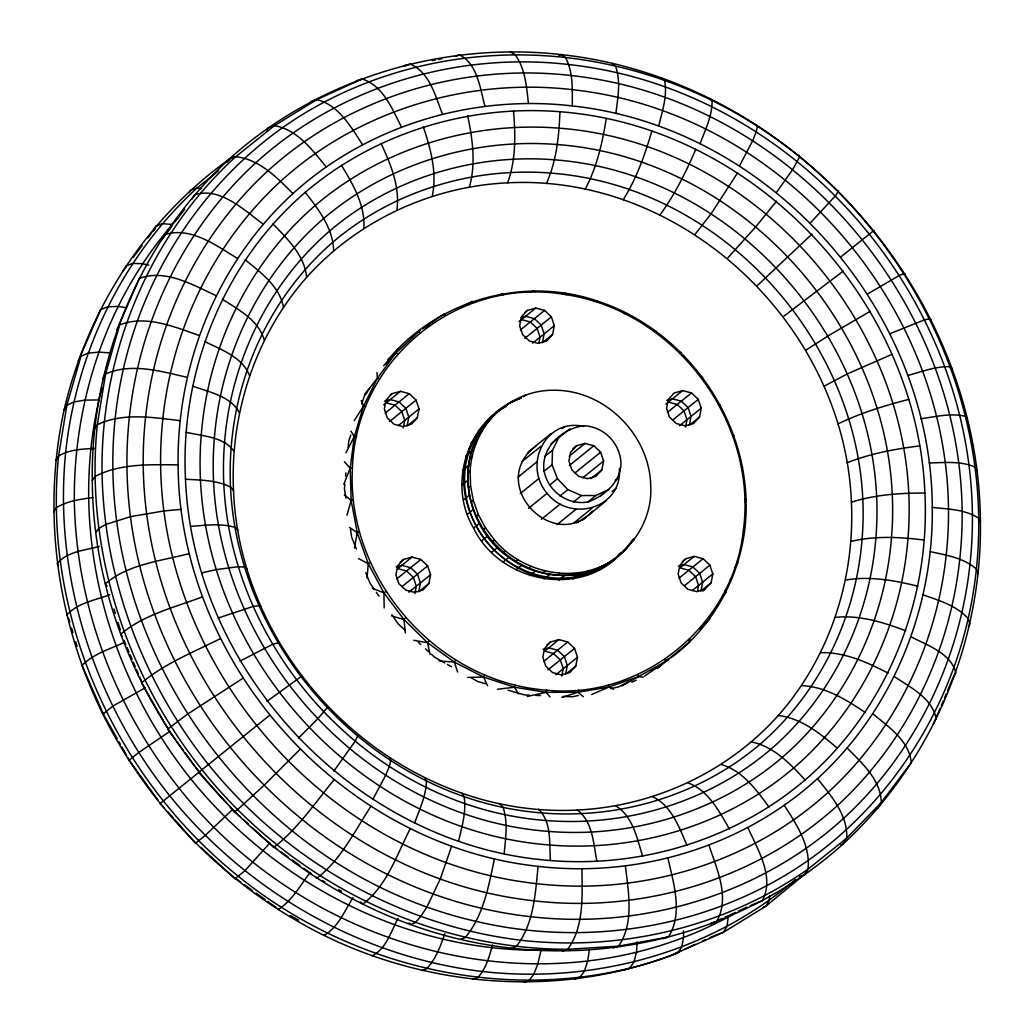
<?xml version="1.0" encoding="UTF-8"?>
<svg xmlns="http://www.w3.org/2000/svg" width="1034" height="1034" viewBox="0 0 1034 1034"><rect width="100%" height="100%" fill="white"/><g stroke="black" fill="none" stroke-linecap="round" stroke-linejoin="round"><path stroke-width="1.5" d="M572.293 105.92C472.202 94.288 367.716 125.528 292.906 193.617C217.773 262.158 176.788 363.658 178.107 464.873C178.908 662.936 340.664 845.075 538.094 866.363C638.185 877.982 742.671 846.756 817.48 778.667C892.626 710.112 933.599 608.625 932.28 507.41C931.479 309.347 769.723 127.208 572.293 105.92C572.241 89.687 573.469 72.096 565.391 57.387L561.139 54.582C442.384 41.179 318.356 78.61 229.341 158.965C140.882 240.625 90.617 360.323 92.285 480.539C93.603 711.676 281.132 922.987 511.559 948.152C630.313 961.555 754.342 924.112 843.356 843.77C931.828 762.11 982.08 642.411 980.413 522.196C979.108 291.045 791.566 79.747 561.139 54.582L558.761 55.448M185.487 479.246C180.058 371.981 223.266 262.701 305.263 192.35C375.148 132.817 468.699 104.421 559.924 111.737C753.799 126.445 916.977 299.589 924.9 493.037C930.329 600.289 887.12 709.582 805.124 779.92C735.239 839.466 641.687 867.862 550.463 860.546C356.588 845.838 193.41 672.695 185.487 479.246C200.699 480.151 216.856 480.034 230.724 487.143L233.516 490.659C240.418 666.219 400.21 819.264 577.308 810.036C653.398 806.43 727.367 772.372 778.279 715.489C829.552 657.456 855.015 579.234 851.409 502.188C844.507 326.641 684.715 173.596 507.616 182.824C431.527 186.417 357.57 220.488 306.646 277.37C255.372 335.404 229.91 413.626 233.516 490.659M363.852 228.333C365.286 205.352 353.033 184.272 341.466 165.337M544.091 471.233C540.459 447.929 562.237 428.36 583.796 425.775C604.257 426.409 621.046 444.258 620.995 464.641C619.612 482.878 604.27 496.139 587.932 501.942C567.731 505.678 548.059 491.06 544.091 471.233L552.04 464.822L552.518 450.229L558.838 437.511M808.019 871.572L765.767 906.249L723.244 932.422L671.893 955.028C559.627 997.72 431.256 987.974 323.991 935.408C228.773 888.077 150.382 809.195 102.818 714.171C56.986 620.529 41.761 511.985 64.121 409.839C87.321 310.135 145.833 218.588 229.535 159.016L233.645 156.483M559.924 111.737C559.071 136.1 556.486 161.071 546.417 183.548M623.735 550.243C583.628 599.319 500.042 583.37 473.546 528.051C445.783 481.237 469.992 415.978 521.084 398.155M605.407 565.094C514.169 622.662 411.946 487.298 493.27 415.513C452.129 454.404 463.568 526.655 508.818 557.455C546.055 586.136 606.661 580.475 632.873 539.722M592.469 570.91C555.516 589.341 507.965 570.678 484.248 538.753C459.975 506.944 456.265 456.821 483.964 426.189M743.291 530.843C758.284 421.51 675.099 311.389 566.244 294.703C458.734 275.367 355.825 358.811 352.439 467.975C346.183 577.928 436.619 682.156 546.702 690.169C641.558 700.108 733.352 625.699 743.291 530.843L744.493 531.605C737.694 581.16 711.405 627.548 671.299 657.637M744.493 531.605C757.689 432.471 691.979 331.72 597.316 301.036C523.747 275.639 437.834 300.002 388.151 359.69M637.164 941.832L636.505 952.133L633.881 962.137L629.654 968.238L624.122 970.021M769.632 895.909L769.309 900.459L765.767 906.249L763.286 907.089M538.094 866.363C535.353 893.583 533.828 924.073 516.341 946.42L511.559 948.152M367.057 578.006L368.272 563.672L357.247 532.626L351.172 500.508L350.19 468.182L354.339 436.464L363.503 406.181L377.449 378.121L395.802 353.008L420.308 330.273M344.865 484.067L344.438 488.849L345.834 498.194M345.589 476.092L345.873 472.9M348.161 447.373L348.742 440.988L350.81 435.043M396.914 209.98C400.106 186.74 390.619 164.031 381.029 143.364M504.114 853.774C505.626 838.393 508.172 822.172 503.002 807.205L499.771 803.651M583.383 696.761L577.98 692.25L578.226 690.079M615.915 113.533C617.647 97.946 621.163 81.285 615.463 66.124L611.947 63.449M468.092 472.771C469.294 428.166 509.335 389.611 553.978 390.232C604.851 389.831 649.623 434.862 650.709 485.398C653.837 535.315 607.268 580.216 557.494 575.02C506.828 571.337 465.222 523.359 468.092 472.771L470.134 471.129C471.439 447.205 482.529 424.043 501.115 408.766M733.636 913.694L728.259 917.003L726.992 926.49L723.244 932.422L718.746 933.883M589.458 949.173L587.687 961.129L584.339 971.275L579.867 977.414L574.581 979.159M627.276 314.788L627.457 313.638L624.252 313.703M102.043 387.828C66.305 522.622 104.305 670.95 190.76 778.835C278.133 887.34 416.288 956.799 556.667 949.729M432.277 196.137C437.214 172.82 430.661 148.909 423.333 126.807M606.273 118.509C602.421 142.821 596.851 167.34 585.154 189.196M354.416 548.033L357.247 532.626L359.431 531.851M403.312 427.805L404.733 420.45L401.799 411.635L395.001 405.199L386.173 402.859M407.112 425.982L408.818 417.154L405.871 408.34L399.072 401.903L390.245 399.563L384.57 401.153M391.925 393.721L386.031 400.197L384.325 409.012L387.272 417.826L394.057 424.263L402.898 426.603L411.403 424.224L417.297 417.749L419.003 408.921L416.056 400.119L409.257 393.67L400.429 391.33L391.925 393.721L389.663 395.544M414.905 593.581L416.327 586.226L413.393 577.411L406.595 570.975L397.754 568.635L412.023 557.106L420.851 559.446L427.649 565.895L430.583 574.697L428.877 583.525L422.984 590L414.479 592.379L405.651 590.039L398.853 583.603L395.919 574.788L397.625 565.973L403.518 559.497L412.023 557.106M538.921 343.068L540.058 337.187L537.124 328.373L530.326 321.936L521.498 319.596M527.25 310.458L521.356 316.934L519.65 325.762L522.584 334.577L529.382 341.013L538.223 343.353L546.715 340.962L552.608 334.486L554.314 325.671L551.38 316.856L544.582 310.42L535.754 308.08L527.25 310.458L524.988 312.294M561.811 676.094L563.233 668.739L560.299 659.925L553.5 653.488L544.672 651.149L558.929 639.632L567.756 641.972L574.555 648.408L577.502 657.223L575.796 666.038L569.902 672.514L561.397 674.905L552.557 672.565L545.771 666.116L542.824 657.314L544.53 648.486L550.424 642.011L558.929 639.632M576.52 445.796L570.626 452.259L568.92 461.086L571.867 469.901L578.652 476.338L587.493 478.677L595.998 476.286L601.891 469.824L603.597 460.996L600.651 452.181L593.852 445.744L585.024 443.405L576.52 445.796L572.862 448.756M565.611 674.271L567.317 665.444L564.37 656.642L557.572 650.205L548.744 647.853L543.083 649.442M685.555 427.055L686.977 419.701L684.03 410.899L677.231 404.462L668.403 402.123M699.527 417.012L701.233 408.184L698.286 399.37L691.5 392.933L682.66 390.594L674.155 392.985L668.261 399.447L666.555 408.275L669.502 417.09L676.301 423.526L685.128 425.866L693.633 423.488L699.527 417.012L689.342 425.233L691.048 416.418L688.101 407.603L681.316 401.166L672.475 398.827L666.814 400.416M697.42 591.37L698.557 585.477L695.624 576.675L688.825 570.238L679.997 567.886L694.253 556.37L703.081 558.709L709.88 565.146L712.814 573.96L711.108 582.788L702.952 591.086M494.472 858.75C488.681 885.918 483.576 915.607 465.274 937.502L460.75 939.273M492.468 945.05C489.328 956.553 486.006 968.78 477.63 977.686L472.861 979.418M540.95 950.711L537.77 964.231L533.686 974.416L528.969 980.581L523.928 982.3M458.566 841.211C461.901 826.618 466.58 811.535 464.072 796.464L461.707 793.143M550.049 696.916L546.172 692.341L546.702 690.169M469.371 187.038C476.054 163.837 472.525 139.151 467.73 115.924M658.71 126.187C662.135 111.388 667.68 95.955 664.578 80.652L661.799 78.183M619.34 468.376C622.714 508.366 570.51 523.165 547.102 493.308C522.829 465.171 545.306 417.671 583.667 426.435M346.946 515.229L351.172 500.508L353.408 500.029M741.701 470.095L742.541 467.148L741.352 466.954M651.821 131.072C644.919 154.906 636.479 178.611 623.218 199.704M451.677 846.096L440.329 878.822L426.964 906.857L420.657 916.654L415.19 922.69L410.912 924.538L409.05 922.897M507.616 182.824C516.005 159.895 515.552 134.859 513.497 110.871M444.801 933.741C440.484 946.162 435.818 959.113 426.577 968.78L422.053 970.551M361.706 403.79L364.291 396.358L369.655 388.319M518.577 693.853L514.415 687.235L515.216 685.103M414.544 823.038C419.597 809.428 426.111 795.702 426.46 780.941L424.922 777.969M700.108 143.713C705.162 129.845 712.387 115.847 712.09 100.75L710.009 98.592M343.792 484.364L350.19 468.182L352.439 467.975M744.919 502.421L746.083 499.474L744.855 498.995M383.601 365.661L395.802 353.008L397.327 349.169M644.492 676.171L665.56 661.54L689.626 642.036L690.647 639.477M933.327 724.343L940.1 708.316M941.341 705.408L943.189 701.026M944.417 698.118L946.265 693.749M947.506 690.841L952.43 679.183M655.117 331.862L655.543 330.867M398 918.347C391.085 931.427 386.186 948.811 372.201 955.817M695.843 149.245C685.943 172.135 674.763 194.689 660.002 214.891M410.278 828.57C396.991 854.355 386.638 886.448 362.688 904.13L360.62 901.971M327.843 707.075L317.335 719.199L298.374 738.211M345.951 452.802L354.339 436.464L350.875 431.152M487.609 685.801L483.537 677.063L484.61 675.021M739.543 165.867L752.739 140.598L756.255 131.706L757.353 126.174L755.944 124.39M372.731 799.553L385.553 775.474L389.223 766.698L390.736 760.869L389.986 758.336M353.008 897.667C344.606 910.825 338.053 927.472 323.991 935.408M78.145 361.086L100.673 309.657L107.523 306.827L117.85 306.4L126.575 307.744M192.208 198.903L194.599 194.806C219.958 186.508 244.386 210.264 263.218 224.236M116.842 329.82L139.383 278.392C165.272 268.685 192.906 284.867 216.054 295.646M953.051 677.722L955.855 672.914C950.853 653.01 927.472 645.539 911.187 636.815M878.112 807.929L881.291 802.462L911.264 762.665C909.3 740.771 888.477 726.799 872.903 713.874M189.3 192.492L190.644 190.23L197.042 187.994L218.264 170.959M227.325 162.338L229.341 158.965L235.739 156.716L274.449 125.657L316.753 99.626L362.107 78.972C383.045 85.564 392.157 108.906 401.399 126.859M804.659 875.035L806.675 871.662M64.121 409.839L66.861 405.263L80.949 356.278L87.89 353.214L98.501 352.103L110.548 352.93M102.818 378.573L105.558 373.998L119.647 324.999C145.51 314.414 174.41 326.951 199.2 335.468M370.844 806.417C354.572 831.258 340.703 860.081 316.753 878.331L315.357 876.548M968.509 626.449L969.879 624.161L968.16 618.629C1023.427 376.622 855.738 120.849 615.463 66.124C502.33 39.55 378.405 60.256 282.889 127.428C202.134 184.711 145.238 272.524 123.395 368.867C68.115 610.887 235.804 866.66 476.092 921.384C589.212 947.958 713.137 927.252 808.653 860.081C889.408 802.798 946.304 714.972 968.16 618.629C956.644 605.588 939.156 600.431 923.233 594.951M737.656 172.73L711.198 213.637L694.938 234.511M624.963 550.424L622.92 552.078L633.868 538.701M228.113 161.33L229.535 159.016M266.824 130.064L268.233 127.751L274.449 125.657C297.288 129.508 312.462 149.995 326.137 166.939M804.465 874.984L808.006 869.193L846.717 838.135L881.291 802.462C880.865 779.843 861.929 763.053 847.169 748.047M55.901 460.311L58.589 455.994L66.861 405.263L73.879 401.967L84.685 400.145L98.566 399.938M94.598 429.032L97.299 424.716L105.558 373.998C131.292 362.52 161.02 371.348 187.154 377.332M354.21 420.618L363.503 406.181L361.28 400.623M734.45 567.963L737.824 562.703L736.673 561.682M53.587 511.804L56.263 507.746C67.21 500.973 80.329 499.189 92.866 497.587M92.285 480.539L94.973 476.467C120.241 463.232 150.344 464.667 178.107 464.873M385.734 364.226L390.206 357.531L395.001 353.292M528.335 452.698C493.929 492.171 556.512 551.057 592.443 511.184M730.263 579.932L732.033 577.347M309.58 873.278C299.938 885.892 291.795 901.066 278.056 909.61M662.833 938.743L668.365 936.972C683.332 913.694 673.522 883.256 667.977 858.298M457.623 671.945L454.327 662.096L455.658 660.196M95.904 532.368L98.618 528.568L105.662 524.484L130.607 516.638L164.07 510.925L181.221 509.374M776.495 192.35L792.832 169.343L799.747 156.573L798.972 155.242M122.736 271.335L126.6 266.19M133.373 257.207L142.072 245.653M147.875 237.962L151.739 232.818M178.572 217.644C108.945 293.979 73.492 397.883 74.306 500.611C76.154 604.761 114.373 706.855 179.115 788.205C306.103 949.651 543.108 1016.577 728.259 917.003M161.446 240.056L172.083 225.942M177.874 218.239L184.647 209.256M333.814 771.131L354.882 741.624L357.467 736.583L357.454 734.592M333.892 779.933C314.905 803.185 297.559 828.945 273.726 847.492L252.878 828.144M66.719 615.101C77.395 602.99 95.115 600.185 109.746 594.808M364.666 394.264L377.449 378.121L376.932 372.563M722.301 596.941L726.23 591.978L725.183 590.685M776.586 201.152L755.996 226.549L727.471 258.267M680.191 353.072L680.85 352.258M600.689 495.945L602.667 493.515M269.874 842.943L244.774 870.874L235.028 878.758L201.191 847.764M430.118 654.47L427.546 642.734L429.11 640.99M694.253 556.37L685.749 558.761L679.855 565.223L678.149 574.051L681.083 582.866L687.881 589.302L696.722 591.642L705.214 589.251M810.449 222.801L835.705 195.516L838.522 190.708M700.031 629.008L710.022 618.655L709.117 617.13M154.945 229.238L152.709 231.538L155.888 226.071L162.467 223.654L171.98 224.443M299.938 749.482L263.644 785.685L237.574 809.609L234.175 812.013L229.742 806.468M232.585 809.506L205.236 835.407L195.478 843.292L175.121 819.988M812.013 234.072L757.082 285.772M611.521 561.695L616.044 557.339M618.306 555.155L620.555 552.97M422.57 328.902L429.265 324.624M527.34 453.422L535.651 446.223M582.581 519.714L585.179 517.452M657.081 668.3L660.687 665.12M656.9 668.546L668.352 658.645M405.418 632.95L403.88 619.456L405.651 617.918M501.813 408.598L504.243 406.621M388.164 359.173L390.206 357.531M383.692 404.85L400.429 391.33M385.113 413.186L409.257 393.67M389.43 421.626L416.056 400.119M519.016 321.6L535.754 308.08M398.555 425.439L419.003 408.921M520.438 329.936L544.582 310.42M408.236 425.064L417.297 417.749M524.755 338.377L551.38 316.856M532.639 343.185L554.314 325.671M552.608 334.486L542.423 342.719L544.13 333.892L541.196 325.09L534.397 318.653L525.569 316.301L521.317 317.503M487.673 420.037L489.702 418.395M498.647 411.144L500.676 409.503M488.901 420.231L490.943 418.589M499.073 410.42L512.825 400.856M478.367 430.713L480.396 429.071M523.721 396.681L525.763 395.027M480.526 431.695L482.568 430.041M470.974 442.875L473.003 441.234M473.52 440.82L476.571 438.351M474.167 444.491L476.196 442.836M465.688 456.227L467.717 454.585M468.234 454.172L471.284 451.703M469.979 458.308L472.021 456.653M462.637 470.418L464.68 468.764M465.184 468.363L468.234 465.895M461.914 485.075L463.956 483.421M464.46 483.007L467.51 480.539M468.544 487.518L470.573 485.877L470.134 471.129M463.529 499.81L465.571 498.168M466.076 497.755L469.126 495.286M528.296 452L550.644 433.944M471.31 502.162L473.352 500.521L470.573 485.877M562.199 428.606L564.693 426.603M522.183 461.435L540.808 446.391M400.119 562.237L403.518 559.497M569.902 428.851L550.902 443.922M467.446 514.273L469.475 512.618M469.992 512.205L473.042 509.736M518.06 477.088L536.685 462.043M544.582 456.64L552.518 450.229M396.694 578.962L420.851 559.446M476.338 516.328L478.38 514.686L473.352 500.521M473.546 528.051L475.588 526.409M476.092 525.996L479.156 523.527M402.252 586.407L427.649 565.895M520.27 493.567L538.895 478.522M569.139 456.24L585.024 443.405M483.485 529.641L485.528 527.999L478.38 514.686M408.908 592.223L430.583 574.697M569.411 465.494L593.852 445.744M549.519 485.179L557.468 478.755L552.04 464.822M428.877 583.525L418.692 591.758L420.399 582.93L417.465 574.116L410.666 567.679L401.838 565.339L396.164 566.929M481.702 540.821L483.731 539.166M484.248 538.753L487.298 536.284M528.49 508.366L547.102 493.308M574.982 472.926L600.651 452.181M492.585 541.777L494.614 540.123C523.114 573.857 576.675 584.921 613.989 559.329L611.947 560.971M665.935 404.113L682.66 390.594M559.924 496.049L567.873 489.625L581.457 495.557L595.881 495.519L608.625 489.521M582.814 477.786L603.597 460.996M491.667 552.221L493.709 550.579M494.213 550.166L497.276 547.697M667.344 412.45L691.5 392.933M590.892 478.703L601.891 469.824M541.454 519.223L560.079 504.165M503.377 552.389L505.406 550.747M672.901 419.894L698.286 399.37M573.521 501.981L581.457 495.557M503.209 561.979L505.251 560.338M505.755 559.924L508.818 557.455M557.197 524.484L575.822 509.439M679.558 425.698L701.233 408.184M587.932 501.942L595.881 495.519M615.243 480.435L617.518 478.6M515.591 561.229L517.633 559.575M612.102 491.538L615.825 488.526M573.314 523.359L591.939 508.314M516.031 569.837L518.06 568.196M518.577 567.782L521.627 565.314M583.086 519.301L585.128 517.659M582.4 520.037L605.989 500.973M528.917 568.054L530.959 566.399M529.77 575.589L531.812 573.948M532.316 573.534L535.379 571.065M543.005 572.681L545.034 571.039M544.104 579.079L546.146 577.437M546.65 577.024L549.713 574.555M557.494 575.02L559.523 573.366M558.657 580.229L560.687 578.588M561.203 578.174L564.254 575.705M571.996 574.982L574.025 573.327M573.03 579.001L575.059 577.36M575.576 576.946L578.626 574.477M586.149 572.577L588.191 570.923M586.86 575.434L588.902 573.792M632.226 541.402L634.269 539.761M599.578 567.86L601.62 566.218M599.81 569.618L617.117 557.171M625.26 549.002L627.289 547.361M547.038 644.764L550.424 642.011M543.613 661.489L567.756 641.972M547.93 669.916L574.555 648.408M682.35 561.501L685.749 558.761M555.814 674.737L577.502 657.223M678.937 578.226L703.081 558.709M566.735 673.354L575.796 666.038M684.495 585.671L709.88 565.146M692.379 590.479L712.814 573.96M711.108 582.788L700.923 591.009L702.629 582.194L699.695 573.379L692.896 566.942L684.069 564.603L678.394 566.193M723.942 593.826L726.23 591.978M269.435 715.463L198.657 772.398L226.562 802.914M840.952 256.82L874.053 230.336M795.534 879.417C710.371 952.805 593.568 983.967 482.607 971.533C360.349 956.993 246.79 891.269 169.705 795.779C93.125 699.953 53.432 574.917 65.646 452.427C76.27 352.271 122.594 256.251 197.042 187.994L201.54 188.64M657.249 668.093L660.984 665.133M783.307 316.611L843.408 270.96M266.992 701.323L301.618 676.249M701.866 377.862L702.719 377.268M429.304 324.172L443.78 314.116L445.202 315.267M656.021 668.403L663.712 663.195M372.24 588.268L383.95 592.87L385.902 591.577M805.745 350.267L828.182 335.856L870.24 311.247M169.834 731.387L138.685 752.558L128.927 760.429L129.702 760.83L128.151 758.064M242.796 678.343L187.244 714.339L167.637 729.164L183.225 750.219M867.591 293.94L899.735 275.225L905.073 273.571M466.592 304.461L472.15 301.359L473.326 302.626M502.059 408.727L506.182 406.44M824.02 386.251L847.479 373.83L892.109 354.3M621.757 685.969L668.856 659.718M240.147 661.036L272.239 644.479L279.18 642.579M145.225 687.778L112.577 706.287L102.818 714.171L103.982 715.244L81.996 665.508C93.202 653.837 109.798 649.171 124.183 642.463M576.83 522.441L581.832 519.934M576.326 522.855L580.074 520.968M628.413 681.923L618.371 686.964L610.706 688.605M651.355 670.394L659.963 666.077M358.552 558.631L368.272 563.672L370.353 562.638M220.384 638.624C193.604 652.144 164.652 663.492 141.529 682.905L168.413 729.565M837.863 423.953C860.417 413.07 884.471 405.651 908.679 399.421M714.985 921.759L710.604 923.75L716.368 921.901C730.469 898.481 716.859 868.935 708.988 845.424M717.919 920.428L722.301 918.425M725.235 917.093L735.471 912.427M738.392 911.096L747.168 907.102M750.102 905.771L755.944 903.109M671.893 955.028L680.669 951.034M685.064 949.031L695.3 944.365M702.616 941.03L705.537 939.699M709.931 937.709L717.247 934.374M510.783 402.497L520.852 397.974M631.826 682.194L636.091 680.269M890.003 333.659L924.848 319.726L930.018 318.756L931.182 319.829M498.168 295.427L502.498 293.54L503.403 294.871M591.681 694.525L609 686.977L638.456 676.663L643.174 677.089M164.471 234.796C190.321 225.968 216.261 245.678 237.484 258.397M125.773 266.061L132.494 263.45L142.446 263.657L148.702 265.169M218.277 617.983L252.942 606.493L258.733 605.704L260.904 606.609M847.04 462.805C870.227 453.551 894.979 449.002 919.665 445.912M840.797 844.662L843.356 843.77L846.717 838.135C847.828 814.96 831.116 795.702 817.48 778.667M719.574 405.599L720.582 405.25M562.638 951.034L567.666 949.315L618.565 946.149L668.365 936.972M799.502 876.651L803.224 875.397M202.509 596.838C174.772 607.372 143.558 614.661 120.694 634.243L122.154 636.026M455.451 56.146L459.419 54.841C477.747 63.992 479.957 88.42 484.946 106.153M613.291 947.881L618.565 946.149C634.398 923.104 628.413 892.213 625.441 866.13M310.756 101.578L316.753 99.626C338.738 104.873 351.004 126.988 362.469 144.592M757.444 902.617L761.942 901.144C775.422 878.086 757.534 849.134 747.918 827.691M529.589 292.286L532.536 291.329M561.785 697.498L577.98 692.25L609 686.977L613.653 689.277M356.329 80.833L362.107 78.972M907.891 375.432C921.85 371.749 935.899 366.114 950.543 366.708L952.004 368.492M851.409 502.188C875.087 494.614 900.187 493.024 924.9 493.037M201.708 572.862L216.209 569.631L238.324 566.684L244.58 567.149L247.061 568.894M562.755 294.057L565.895 293.372L566.244 294.703M527.34 696.464L546.172 692.341L577.98 692.25M578.51 695.468L572.371 696.774L562.819 696.412M850.917 541.48C874.906 535.612 900.007 537.021 924.306 540.058M189.39 553.565C161.808 560.816 127.234 564.331 105.416 583.835L107.109 586.356M99.277 546.43C85.034 550.372 66.951 551.406 57.206 563.646L58.421 565.818M407.448 65.181L404.346 65.762L409.878 63.979C429.601 71.863 435.34 96.007 442.41 113.986M432.354 60.592L435.456 60.024M438.571 59.442L441.686 58.873M920.997 418.718C935.654 416.78 950.918 412.747 965.601 416.366L967.281 418.899M845.554 580.061C869.71 575.925 894.397 580.345 917.882 586.226M594.214 301.398L597.316 301.036L597.394 302.303M497.393 689.251L514.415 687.235L546.172 692.341M190.734 526.371C205.456 525.35 220.811 522.997 235.196 527.418L237.885 530.041M732.847 435.547L733.972 435.469M835.42 617.324C859.564 614.92 883.437 622.3 905.758 630.818M929.165 462.909C944.378 462.754 960.676 460.686 974.972 467.084L976.794 470.354M467.51 677.399L483.537 677.063L514.415 687.235M95.076 448.459C82.694 448.898 69.511 449.493 58.589 455.994C42.265 615.036 114.49 777.064 238.608 876.522C359.289 974.416 531.075 1009.533 677.671 953.167L681.652 947.144L683.577 937.36L683.448 930.91M820.66 652.687C844.623 652.002 867.28 662.251 888.09 673.121M354.339 436.464L356.549 436.542M529.408 695.132L524.639 694.951L508.069 690.208M535.78 695.378L540.549 695.559M439.049 660.933L454.327 662.096L483.537 677.063M801.505 685.581C825.119 686.602 846.148 699.553 865.174 712.478M932.28 507.41C947.907 509.09 964.968 509.271 978.539 518.163L980.413 522.196M180.097 420.657C152.954 417.478 122.839 412.359 97.299 424.716C83.03 565.766 137.845 709.712 237.574 809.609C324.43 896.129 444.555 949.212 567.666 949.315C584.339 926.58 582.142 895.677 581.948 868.831M363.503 406.181L365.635 406.517M778.279 715.489C801.337 718.191 820.35 733.61 837.372 748.267M413.768 640.304L427.546 642.734L454.327 662.096M186.081 432.225C202.212 436.219 223.745 436.438 234.007 451.367M930.29 551.626C946.162 555.18 963.623 557.804 976.264 568.907L978.099 573.689M751.317 741.934C773.652 746.277 790.286 763.906 805.124 779.92M391.796 616.057L403.88 619.456L427.546 642.734M485.463 683.745L477.928 681.587L471 677.697M377.449 378.121L379.452 378.702M192.505 386.057C208.881 392.132 230.672 395.88 239.371 412.786M721.073 764.514C742.477 770.446 756.384 789.924 768.934 806.947M688.011 782.88C708.29 790.312 719.16 811.263 729.358 828.906M395.802 353.008L397.651 353.809M204.642 341.466C221.017 349.712 242.434 356.988 249.504 375.523M652.648 796.71C671.596 805.589 679.196 827.536 687.054 845.463M444.685 662.91L434.978 657.469L431.424 654.225M447.451 664.461L451.612 666.801M322.207 880.399L324.947 881.937M338.674 889.641L341.414 891.192M290.36 915.529L298.593 920.144M510.072 51.7L515.074 54.544C525.298 68.593 526.539 86.74 528.439 103.439M418.111 331.487L419.765 332.483M615.553 805.809C632.95 816.059 637.086 838.496 642.657 856.359M222.297 299.162C238.402 309.631 258.836 320.281 264.265 340.173M894.345 676.637C910.411 687.442 932.746 698.286 936.235 719.289M349.544 527.482L357.247 532.626M272.95 846.161L276.802 848.914M280.666 851.68L288.37 857.212M292.221 859.965L299.938 865.497M303.789 868.263L311.493 873.782M234.253 877.427L240.676 882.028M244.528 884.794L252.231 890.326M256.096 893.079L265.092 899.528M267.651 901.377L276.647 907.826M577.308 810.036C592.883 821.565 593.49 843.899 596.889 861.412M245.213 259.805C260.697 272.524 279.671 286.289 283.419 307.279M344.309 494.653L351.172 500.508M538.507 809.312C551.975 822.004 549.106 843.628 550.463 860.546M233.981 811.199L239.888 816.498M243.429 819.678L248.16 823.917M405.38 630.456L398.271 623.98L391.886 614.739M418.408 642.347L420.773 644.505M425.504 648.822L429.058 652.066M292.906 193.617C277.073 177.654 259.288 159.146 235.739 156.716C148.224 236.553 100.492 354.765 102.043 472.654C103.917 578.355 142.705 681.962 208.403 764.514C285.5 859.991 399.046 925.714 521.317 940.268C621.434 951.538 725.222 927.097 808.006 869.193C810.669 845.644 796.439 824.253 784.25 805.331M273.015 224.003C287.542 238.932 304.603 255.514 306.646 277.37M557.468 478.755L567.873 489.625M344.4 461.746L350.19 468.182M164.522 808.161L159.947 803.664L199.084 772.152L185.086 752.791M167.702 811.716L173.001 817.623M305.263 192.35C318.485 209.372 333.297 228.398 333.607 250.913M485.528 527.999L494.614 540.123M368.272 563.672L383.95 592.87L403.88 619.456M130.633 762.123L158.422 800.846M374.515 589.677L369.952 583.086L365.816 572.707M376.35 592.314L379.09 596.269M104.757 716.627L117.23 738.728M118.794 741.494L120.358 744.26M121.909 747.013L126.587 755.311M534.009 290.851L534.643 292.208M124.028 640.382L125.89 644.751M127.13 647.646L129.004 652.015M130.245 654.91L132.106 659.278M133.36 662.187L135.221 666.542M136.462 669.45L138.336 673.806M139.577 676.714L141.438 681.07M688.903 640.317L689.626 642.036M356.368 549.002L351.65 537.15L350.487 529.356M113.947 608.936L115.317 613.446M118.057 622.481L120.332 630.003M68.399 617.634L69.769 622.145M71.592 628.168L72.962 632.679M75.702 641.713L77.072 646.224M665.043 659.653L665.56 661.54M638.172 674.62L638.456 676.663M383.95 592.87L384.157 607.927M608.974 684.857L609 686.977M201.255 434.991C184.427 636.453 348.148 829.966 550.088 845.036C637.422 852.042 726.98 824.861 793.879 767.861C860.585 710.293 901.196 625.764 907.981 538.223C924.797 336.761 761.089 143.248 559.148 128.177C471.814 121.172 382.244 148.353 315.344 205.352C248.638 262.92 208.041 347.45 201.255 434.991M214.335 438.519C198.218 631.554 355.089 816.976 548.589 831.414C632.265 838.122 718.074 812.078 782.182 757.47C846.096 702.306 885.014 621.318 891.502 537.434C907.619 344.4 750.762 158.977 557.261 144.54C473.585 137.819 387.763 163.876 323.668 218.484C259.741 273.648 220.837 354.636 214.335 438.519M224.546 442.591C209.036 628.271 359.922 806.623 546.042 820.505C626.526 826.967 709.066 801.906 770.731 749.379C832.202 696.321 869.633 618.422 875.888 537.732C891.386 352.064 740.499 173.712 554.379 159.818C473.895 153.368 391.356 178.417 329.691 230.957C268.22 284.014 230.789 361.913 224.546 442.591M231.228 446.972C216.222 626.798 362.352 799.541 542.617 812.982C620.568 819.238 700.509 794.978 760.223 744.092C819.768 692.702 856.023 617.259 862.072 539.115C877.091 359.276 730.96 186.547 550.695 173.092C472.745 166.849 392.791 191.109 333.077 241.982C273.532 293.372 237.29 368.828 231.228 446.972M129.353 417.219C103.31 657.417 290.412 890.209 530.52 916.667C642.67 929.682 759.744 894.694 843.589 818.398C915.206 752.713 959.772 660.338 969.995 563.982C996.039 323.784 808.937 90.992 568.829 64.535C456.679 51.506 339.604 86.507 255.76 162.803C184.142 228.475 139.577 320.863 129.353 417.219M145.587 417.116C120.047 649.223 302.006 875.617 534.113 900.821C642.734 913.436 756.125 879.533 837.32 805.641C906.689 742.037 949.845 652.57 959.746 559.239C985.299 327.132 803.328 100.737 571.22 75.547C462.612 62.932 349.208 96.821 268.013 170.713C198.657 234.317 155.488 323.784 145.587 417.116M162.907 418.292C138.323 641.597 313.392 859.422 536.698 883.656C641.196 895.793 750.296 863.183 828.415 792.096C895.147 730.896 936.675 644.815 946.2 555.025C970.784 331.72 795.715 113.895 572.409 89.661C467.898 77.524 358.811 110.134 280.692 181.221C213.948 242.421 172.419 328.502 162.907 418.292"/></g></svg>
